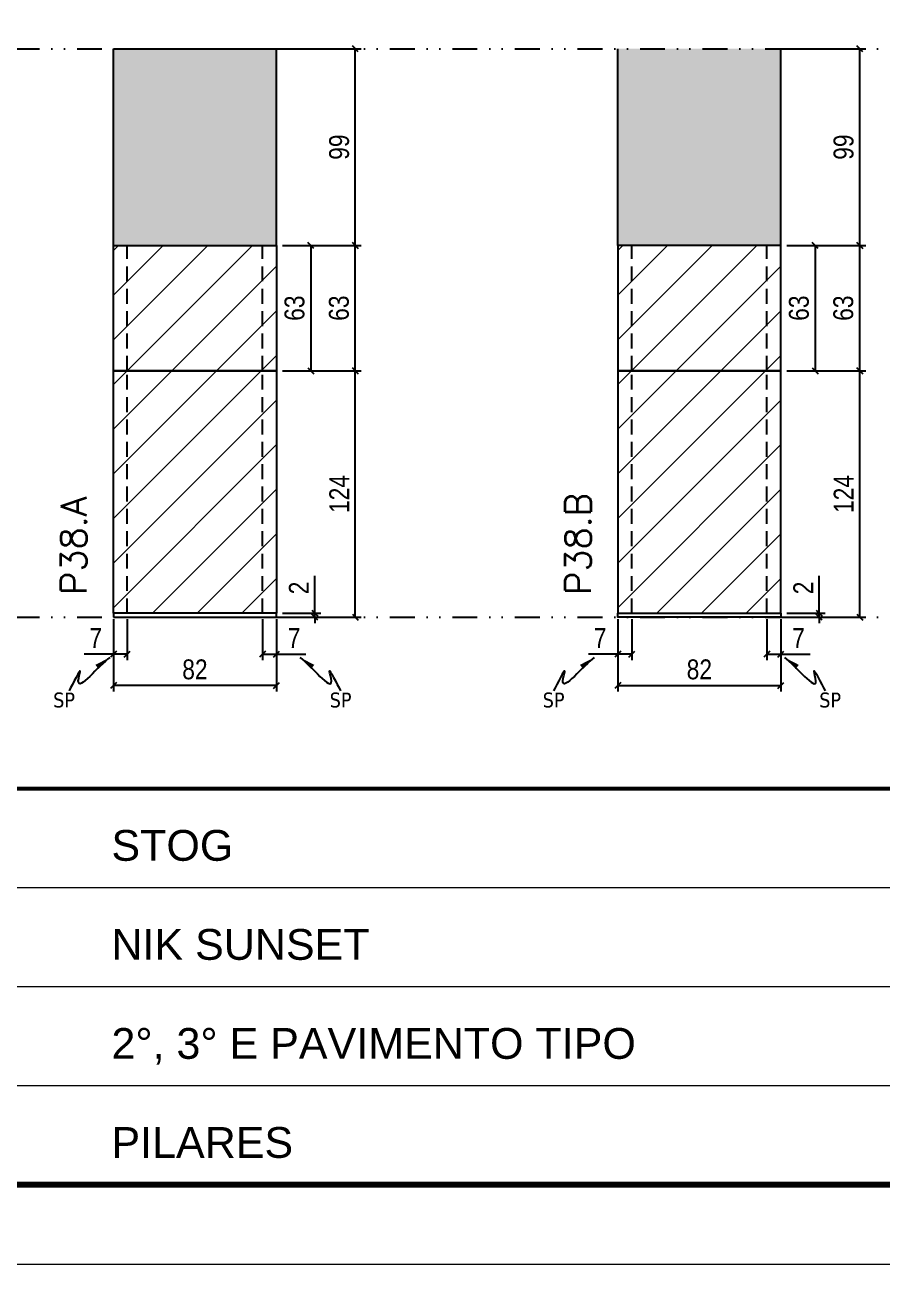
# Model space of a CAD drawing. Extents: x 808 to 7089, y -98 to 17032.
# Drawn here: x 1463 to 1894, y 1051 to 1674 of the extents above; entities that cross this region are included whole.
import ezdxf

# ---------------------------------------------------------------- set-up
doc = ezdxf.new("R2010")
doc.units = 0
for name, pattern in [('CONTINUO', [0]), ('DASHED', [0.75, 0.5, -0.25]), ('DIVIDE2', [0.625, 0.25, -0.125, 0, -0.125, 0, -0.125]), ('HIDDEN', [0.375, 0.25, -0.125])]:
    doc.linetypes.add(name, pattern=pattern)
for name, color, linetype in [('COTA', 241, 'Continuous'), ('Nível', 160, 'Continuous'), ('Painéis', 200, 'Continuous'), ('Sarrafo de Pressão', 42, 'HIDDEN'), ('texto', 7, 'Continuous')]:
    doc.layers.add(name, color=color, linetype=linetype)
for name, color, linetype, lineweight in [('Folhas', 255, 'Continuous', 9), ('REAPROVEITAMENTO', 251, 'Continuous', 9), ('SARRAFO DE PRESSAO', 251, 'DASHED', 9), ('Texto Seção', 7, 'Continuous', 15)]:
    doc.layers.add(name, color=color, linetype=linetype, lineweight=lineweight)
doc.styles.add('ARIAL', font='arial.ttf')
doc.styles.add('COTA TECNICA', font='techl___.ttf', dxfattribs={"height": 10})
doc.styles.add('COTA TECNICA-50', font='techl___.ttf', dxfattribs={"height": 10})
doc.styles.add('REGUA-120', font='ROMANS.shx', dxfattribs={"height": 15})
doc.styles.get("Standard").update_dxf_attribs({"font": 'arial.ttf'})
doc.dimstyles.new('COTA PAINEL-50', dxfattribs={"dimtxt": 10, "dimasz": 3, "dimexe": 3, "dimexo": 3, "dimgap": 3, "dimtad": 1, "dimdec": 1, "dimzin": 12, "dimdsep": 46, "dimtxsty": 'COTA TECNICA-50', "dimblk1": 'OBLIQUE', "dimblk2": 'OBLIQUE', "dimsah": 1, "dimcen": 0.9, "dimclrd": 4, "dimclre": 4, "dimclrt": 240, "dimadec": 1, "dimazin": 3, "dimtfac": 1, "dimtdec": 1, "dimtmove": 0, "dimatfit": 3, "dimfxl": 1, "dimtolj": 1, "dimtzin": 12, "dimarcsym": 0})
doc.dimstyles.new('PAINEL', dxfattribs={"dimtxt": 10, "dimasz": 3, "dimexe": 3, "dimexo": 3, "dimgap": 3, "dimtad": 1, "dimdec": 1, "dimzin": 12, "dimdsep": 46, "dimtxsty": 'COTA TECNICA', "dimblk1": 'OBLIQUE', "dimblk2": 'OBLIQUE', "dimsah": 1, "dimcen": 0.9, "dimclrd": 4, "dimclre": 4, "dimclrt": 240, "dimadec": 1, "dimazin": 3, "dimtfac": 1, "dimtdec": 1, "dimtmove": 0, "dimatfit": 3, "dimfxl": 1, "dimtolj": 1, "dimtzin": 12, "dimarcsym": 0})
doc.dimstyles.get("Standard").update_dxf_attribs({"dimtxt": 0.18, "dimasz": 0.18, "dimexe": 0.18, "dimexo": 0.0625, "dimgap": 0.09, "dimtad": 0, "dimtih": 1, "dimtoh": 1, "dimdec": 4, "dimzin": 0, "dimdsep": 46, "dimtxsty": 'Standard', "dimcen": 0.09, "dimadec": 0, "dimazin": 0, "dimtfac": 1, "dimtdec": 4, "dimtofl": 0, "dimtmove": 0, "dimatfit": 3, "dimfxl": 1, "dimtolj": 1, "dimtzin": 0, "dimarcsym": 0})

# ---------------------------------------------------------------- blocks, each defined once
blk = doc.blocks.new('9999999999')
at = {"color": 30, "linetype": 'CONTINUO'}
for p, q in [((98564.56, 34379.64), (99583.98, 34379.64)), ((98564.56, 34329.83), (99487.98, 34329.83)), ((98564.56, 34280.02), (99487.98, 34280.02))]:
    blk.add_line(p, q, dxfattribs=at)
at = {"color": 30, "linetype": 'CONTINUO', "const_width": 2}
blk.add_lwpolyline([(99583.98, 34230.21), (99583.98, 34414.45, 0.414214), (99568.98, 34429.45), (98228.98, 34429.45, 0.414214), (98213.98, 34414.45), (98213.98, 34245.21, 0.414214), (98228.98, 34230.21), (99583.98, 34230.21)], format="xyb", dxfattribs=at)
at = {"layer": 'Folhas'}
blk.add_lwpolyline([(98138.98, 34190.21), (99623.98, 34190.21), (99623.98, 35240.21), (98138.98, 35240.21)], close=True, dxfattribs=at)
at = {"layer": 'Folhas', "color": 30, "const_width": 3}
blk.add_lwpolyline([(98213.98, 34230.21), (99583.98, 34230.21), (99583.98, 35200.21), (98213.98, 35200.21)], close=True, dxfattribs=at)
at = {"color": 7, "linetype": 'Continuous', "ltscale": 5, "style": 'ARIAL'}
for s, height, p in [('STOG', 15.483, (98837.68, 34393.13)), ('NIK SUNSET', 15.483, (98837.68, 34343.32)), ('2°, 3° E PAVIMENTO TIPO', 15.4829, (98837.68, 34293.51)), ('PILARES', 15.483, (98837.68, 34243.7))]:
    blk.add_text(s, height=height, dxfattribs=at).set_placement(p)
blk = doc.blocks.new('_Oblique')
at = {"color": 0, "linetype": 'ByBlock', "lineweight": -2}
blk.add_line((-0.5, -0.5), (0.5, 0.5), dxfattribs=at)
blk = doc.blocks.new('*D97')
at = {"layer": 'COTA', "color": 4, "lineweight": -2, "transparency": 16777216}
for p, q in [((1507.84, 1375.41), (1507.84, 1339.05)), ((1589.84, 1375.41), (1589.84, 1339.05)), ((1589.84, 1342.05), (1507.84, 1342.05))]:
    blk.add_line(p, q, dxfattribs=at)
at = {"layer": 'Defpoints', "color": 0, "transparency": 16777216}
for p in [(1507.84, 1378.41), (1589.84, 1378.41), (1507.84, 1342.05)]:
    blk.add_point(p, dxfattribs=at)
at = {"layer": 'COTA', "color": 4, "lineweight": -2, "transparency": 16777216, "xscale": 3, "yscale": 3, "zscale": 3, "rotation": 180}
blk.add_blockref('_Oblique', (1507.84, 1342.05), dxfattribs=at)
at = {"layer": 'COTA', "color": 4, "lineweight": -2, "transparency": 16777216, "xscale": 3, "yscale": 3, "zscale": 3}
blk.add_blockref('_Oblique', (1589.84, 1342.05), dxfattribs=at)
at = {"layer": 'COTA', "color": 240, "transparency": 16777216, "insert": (1548.84, 1350.15), "char_height": 10, "attachment_point": 5, "style": 'COTA TECNICA'}
blk.add_mtext('\\A1;82', dxfattribs=at)
blk = doc.blocks.new('*D98')
at = {"layer": 'COTA', "color": 4, "lineweight": -2, "transparency": 16777216}
for p, q in [((1582.84, 1375.41), (1582.84, 1354.9)), ((1589.84, 1373.41), (1589.84, 1354.9)), ((1582.84, 1357.9), (1589.84, 1357.9)), ((1589.84, 1357.9), (1604.57, 1357.9))]:
    blk.add_line(p, q, dxfattribs=at)
at = {"layer": 'Defpoints', "color": 0, "transparency": 16777216}
for p in [(1582.84, 1378.41), (1589.84, 1376.41), (1589.84, 1357.9)]:
    blk.add_point(p, dxfattribs=at)
at = {"layer": 'COTA', "color": 4, "lineweight": -2, "transparency": 16777216, "xscale": 3, "yscale": 3, "zscale": 3, "rotation": 180}
blk.add_blockref('_Oblique', (1582.84, 1357.9), dxfattribs=at)
at = {"layer": 'COTA', "color": 4, "lineweight": -2, "transparency": 16777216, "xscale": 3, "yscale": 3, "zscale": 3}
blk.add_blockref('_Oblique', (1589.84, 1357.9), dxfattribs=at)
at = {"layer": 'COTA', "color": 240, "transparency": 16777216, "insert": (1598.7, 1365.98), "char_height": 10, "attachment_point": 5, "style": 'COTA TECNICA-50'}
blk.add_mtext('\\A1;7', dxfattribs=at)
blk = doc.blocks.new('*D99')
at = {"layer": 'COTA', "color": 4, "lineweight": -2, "transparency": 16777216}
for p, q in [((1507.84, 1373.41), (1507.84, 1354.9)), ((1514.84, 1375.41), (1514.84, 1354.9)), ((1507.84, 1357.9), (1493.1, 1357.9)), ((1514.84, 1357.9), (1507.84, 1357.9))]:
    blk.add_line(p, q, dxfattribs=at)
at = {"layer": 'Defpoints', "color": 0, "transparency": 16777216}
for p in [(1514.84, 1378.41), (1507.84, 1376.41), (1507.84, 1357.9)]:
    blk.add_point(p, dxfattribs=at)
at = {"layer": 'COTA', "color": 4, "lineweight": -2, "transparency": 16777216, "xscale": 3, "yscale": 3, "zscale": 3, "rotation": 180}
blk.add_blockref('_Oblique', (1507.84, 1357.9), dxfattribs=at)
at = {"layer": 'COTA', "color": 4, "lineweight": -2, "transparency": 16777216, "xscale": 3, "yscale": 3, "zscale": 3}
blk.add_blockref('_Oblique', (1514.84, 1357.9), dxfattribs=at)
at = {"layer": 'COTA', "color": 240, "transparency": 16777216, "insert": (1498.97, 1365.98), "char_height": 10, "attachment_point": 5, "style": 'COTA TECNICA-50'}
blk.add_mtext('\\A1;7', dxfattribs=at)
blk = doc.blocks.new('*D100')
at = {"layer": 'COTA', "color": 4, "linetype": 'ByBlock', "lineweight": -2, "transparency": 16777216}
for p, q in [((1592.84, 1500.41), (1632.48, 1500.41)), ((1629.48, 1376.41), (1629.48, 1500.41)), ((1592.84, 1376.41), (1632.48, 1376.41))]:
    blk.add_line(p, q, dxfattribs=at)
at = {"layer": 'Defpoints', "color": 0, "linetype": 'ByBlock', "transparency": 16777216}
for p in [(1589.84, 1500.41), (1629.48, 1500.41), (1589.84, 1376.41)]:
    blk.add_point(p, dxfattribs=at)
at = {"layer": 'COTA', "color": 4, "linetype": 'ByBlock', "lineweight": -2, "transparency": 16777216, "xscale": 3, "yscale": 3, "zscale": 3}
for p, rotation in [((1629.48, 1500.41), 90), ((1629.48, 1376.41), 270)]:
    blk.add_blockref('_Oblique', p, dxfattribs=dict(at, rotation=rotation))
at = {"layer": 'COTA', "color": 240, "linetype": 'ByBlock', "transparency": 16777216, "insert": (1621.4, 1438.41), "char_height": 10, "attachment_point": 5, "rotation": 90, "style": 'COTA TECNICA'}
blk.add_mtext('\\A1;124', dxfattribs=at)
blk = doc.blocks.new('*D101')
at = {"layer": 'COTA', "color": 4, "lineweight": -2, "transparency": 16777216}
for p, q in [((1609.09, 1378.41), (1609.09, 1397.22)), ((1592.84, 1378.41), (1612.09, 1378.41)), ((1609.09, 1376.41), (1609.09, 1378.41)), ((1592.84, 1376.41), (1612.09, 1376.41)), ((1609.09, 1376.41), (1609.09, 1373.41))]:
    blk.add_line(p, q, dxfattribs=at)
at = {"layer": 'Defpoints', "color": 0, "transparency": 16777216}
for p in [(1589.84, 1378.41), (1589.84, 1376.41), (1609.09, 1376.41)]:
    blk.add_point(p, dxfattribs=at)
at = {"layer": 'COTA', "color": 4, "lineweight": -2, "transparency": 16777216, "xscale": 3, "yscale": 3, "zscale": 3}
for p, rotation in [((1609.09, 1378.41), 270), ((1609.09, 1376.41), 90)]:
    blk.add_blockref('_Oblique', p, dxfattribs=dict(at, rotation=rotation))
at = {"layer": 'COTA', "color": 240, "transparency": 16777216, "insert": (1601.09, 1391.16), "char_height": 10, "attachment_point": 5, "rotation": 90, "style": 'COTA TECNICA-50'}
blk.add_mtext('\\A1;2', dxfattribs=at)
blk = doc.blocks.new('*D102')
at = {"layer": 'COTA', "color": 4, "linetype": 'ByBlock', "lineweight": -2, "transparency": 16777216}
for p, q in [((1592.84, 1500.41), (1632.48, 1500.41)), ((1629.48, 1376.41), (1629.48, 1500.41)), ((1592.84, 1376.41), (1632.48, 1376.41))]:
    blk.add_line(p, q, dxfattribs=at)
at = {"layer": 'Defpoints', "color": 0, "linetype": 'ByBlock', "transparency": 16777216}
for p in [(1589.84, 1500.41), (1629.48, 1500.41), (1589.84, 1376.41)]:
    blk.add_point(p, dxfattribs=at)
at = {"layer": 'COTA', "color": 4, "linetype": 'ByBlock', "lineweight": -2, "transparency": 16777216, "xscale": 3, "yscale": 3, "zscale": 3}
for p, rotation in [((1629.48, 1500.41), 90), ((1629.48, 1376.41), 270)]:
    blk.add_blockref('_Oblique', p, dxfattribs=dict(at, rotation=rotation))
at = {"layer": 'COTA', "color": 240, "linetype": 'ByBlock', "transparency": 16777216, "insert": (1621.4, 1438.41), "char_height": 10, "attachment_point": 5, "rotation": 90, "style": 'COTA TECNICA'}
blk.add_mtext('\\A1;124', dxfattribs=at)
blk = doc.blocks.new('*D103')
at = {"layer": 'COTA', "color": 4, "lineweight": -2, "transparency": 16777216}
for p, q in [((1592.84, 1563.41), (1632.48, 1563.41)), ((1629.48, 1500.41), (1629.48, 1563.41)), ((1592.84, 1500.41), (1632.48, 1500.41))]:
    blk.add_line(p, q, dxfattribs=at)
at = {"layer": 'Defpoints', "color": 0, "transparency": 16777216}
for p in [(1589.84, 1563.41), (1629.48, 1563.41), (1589.84, 1500.41)]:
    blk.add_point(p, dxfattribs=at)
at = {"layer": 'COTA', "color": 4, "lineweight": -2, "transparency": 16777216, "xscale": 3, "yscale": 3, "zscale": 3}
for p, rotation in [((1629.48, 1563.41), 90), ((1629.48, 1500.41), 270)]:
    blk.add_blockref('_Oblique', p, dxfattribs=dict(at, rotation=rotation))
at = {"layer": 'COTA', "color": 240, "transparency": 16777216, "insert": (1621.26, 1531.91), "char_height": 10, "attachment_point": 5, "rotation": 90, "style": 'COTA TECNICA-50'}
blk.add_mtext('\\A1;63', dxfattribs=at)
blk = doc.blocks.new('*D104')
at = {"layer": 'COTA', "color": 4, "lineweight": -2, "transparency": 16777216}
for p, q in [((1761.43, 1375.41), (1761.43, 1339.05)), ((1843.43, 1375.41), (1843.43, 1339.05)), ((1761.43, 1342.05), (1843.43, 1342.05))]:
    blk.add_line(p, q, dxfattribs=at)
at = {"layer": 'Defpoints', "color": 0, "transparency": 16777216}
for p in [(1761.43, 1378.41), (1843.43, 1378.41), (1843.43, 1342.05)]:
    blk.add_point(p, dxfattribs=at)
at = {"layer": 'COTA', "color": 4, "lineweight": -2, "transparency": 16777216, "xscale": 3, "yscale": 3, "zscale": 3, "rotation": 180}
blk.add_blockref('_Oblique', (1761.43, 1342.05), dxfattribs=at)
at = {"layer": 'COTA', "color": 4, "lineweight": -2, "transparency": 16777216, "xscale": 3, "yscale": 3, "zscale": 3}
blk.add_blockref('_Oblique', (1843.43, 1342.05), dxfattribs=at)
at = {"layer": 'COTA', "color": 240, "transparency": 16777216, "insert": (1802.43, 1350.15), "char_height": 10, "attachment_point": 5, "style": 'COTA TECNICA'}
blk.add_mtext('\\A1;82', dxfattribs=at)
blk = doc.blocks.new('*D105')
at = {"layer": 'COTA', "color": 4, "lineweight": -2, "transparency": 16777216}
for p, q in [((1761.43, 1373.41), (1761.43, 1354.9)), ((1768.43, 1375.41), (1768.43, 1354.9)), ((1761.43, 1357.9), (1746.69, 1357.9)), ((1768.43, 1357.9), (1761.43, 1357.9))]:
    blk.add_line(p, q, dxfattribs=at)
at = {"layer": 'Defpoints', "color": 0, "transparency": 16777216}
for p in [(1768.43, 1378.41), (1761.43, 1376.41), (1761.43, 1357.9)]:
    blk.add_point(p, dxfattribs=at)
at = {"layer": 'COTA', "color": 4, "lineweight": -2, "transparency": 16777216, "xscale": 3, "yscale": 3, "zscale": 3, "rotation": 180}
blk.add_blockref('_Oblique', (1761.43, 1357.9), dxfattribs=at)
at = {"layer": 'COTA', "color": 4, "lineweight": -2, "transparency": 16777216, "xscale": 3, "yscale": 3, "zscale": 3}
blk.add_blockref('_Oblique', (1768.43, 1357.9), dxfattribs=at)
at = {"layer": 'COTA', "color": 240, "transparency": 16777216, "insert": (1752.56, 1365.98), "char_height": 10, "attachment_point": 5, "style": 'COTA TECNICA-50'}
blk.add_mtext('\\A1;7', dxfattribs=at)
blk = doc.blocks.new('*D106')
at = {"layer": 'COTA', "color": 4, "lineweight": -2, "transparency": 16777216}
for p, q in [((1836.43, 1375.41), (1836.43, 1354.9)), ((1843.43, 1373.41), (1843.43, 1354.9)), ((1836.43, 1357.9), (1843.43, 1357.9)), ((1843.43, 1357.9), (1858.16, 1357.9))]:
    blk.add_line(p, q, dxfattribs=at)
at = {"layer": 'Defpoints', "color": 0, "transparency": 16777216}
for p in [(1836.43, 1378.41), (1843.43, 1376.41), (1843.43, 1357.9)]:
    blk.add_point(p, dxfattribs=at)
at = {"layer": 'COTA', "color": 4, "lineweight": -2, "transparency": 16777216, "xscale": 3, "yscale": 3, "zscale": 3, "rotation": 180}
blk.add_blockref('_Oblique', (1836.43, 1357.9), dxfattribs=at)
at = {"layer": 'COTA', "color": 4, "lineweight": -2, "transparency": 16777216, "xscale": 3, "yscale": 3, "zscale": 3}
blk.add_blockref('_Oblique', (1843.43, 1357.9), dxfattribs=at)
at = {"layer": 'COTA', "color": 240, "transparency": 16777216, "insert": (1852.29, 1365.98), "char_height": 10, "attachment_point": 5, "style": 'COTA TECNICA-50'}
blk.add_mtext('\\A1;7', dxfattribs=at)
blk = doc.blocks.new('*D12')
at = {"layer": 'COTA', "color": 4, "linetype": 'ByBlock', "lineweight": -2, "transparency": 16777216}
for p, q in [((1846.43, 1500.41), (1886.07, 1500.41)), ((1883.07, 1376.41), (1883.07, 1500.41)), ((1846.43, 1376.41), (1886.07, 1376.41))]:
    blk.add_line(p, q, dxfattribs=at)
at = {"layer": 'Defpoints', "color": 0, "linetype": 'ByBlock', "transparency": 16777216}
for p in [(1843.43, 1500.41), (1883.07, 1500.41), (1843.43, 1376.41)]:
    blk.add_point(p, dxfattribs=at)
at = {"layer": 'COTA', "color": 4, "linetype": 'ByBlock', "lineweight": -2, "transparency": 16777216, "xscale": 3, "yscale": 3, "zscale": 3}
for p, rotation in [((1883.07, 1500.41), 90), ((1883.07, 1376.41), 270)]:
    blk.add_blockref('_Oblique', p, dxfattribs=dict(at, rotation=rotation))
at = {"layer": 'COTA', "color": 240, "linetype": 'ByBlock', "transparency": 16777216, "insert": (1874.99, 1438.41), "char_height": 10, "attachment_point": 5, "rotation": 90, "style": 'COTA TECNICA'}
blk.add_mtext('\\A1;124', dxfattribs=at)
blk = doc.blocks.new('*D13')
at = {"layer": 'COTA', "color": 4, "lineweight": -2, "transparency": 16777216}
for p, q in [((1862.68, 1378.41), (1862.68, 1397.22)), ((1846.43, 1378.41), (1865.68, 1378.41)), ((1862.68, 1376.41), (1862.68, 1378.41)), ((1846.43, 1376.41), (1865.68, 1376.41)), ((1862.68, 1376.41), (1862.68, 1373.41))]:
    blk.add_line(p, q, dxfattribs=at)
at = {"layer": 'Defpoints', "color": 0, "transparency": 16777216}
for p in [(1843.43, 1378.41), (1843.43, 1376.41), (1862.68, 1376.41)]:
    blk.add_point(p, dxfattribs=at)
at = {"layer": 'COTA', "color": 4, "lineweight": -2, "transparency": 16777216, "xscale": 3, "yscale": 3, "zscale": 3}
for p, rotation in [((1862.68, 1378.41), 270), ((1862.68, 1376.41), 90)]:
    blk.add_blockref('_Oblique', p, dxfattribs=dict(at, rotation=rotation))
at = {"layer": 'COTA', "color": 240, "transparency": 16777216, "insert": (1854.68, 1391.16), "char_height": 10, "attachment_point": 5, "rotation": 90, "style": 'COTA TECNICA-50'}
blk.add_mtext('\\A1;2', dxfattribs=at)
blk = doc.blocks.new('*D14')
at = {"layer": 'COTA', "color": 4, "linetype": 'ByBlock', "lineweight": -2, "transparency": 16777216}
for p, q in [((1846.43, 1500.41), (1886.07, 1500.41)), ((1883.07, 1376.41), (1883.07, 1500.41)), ((1846.43, 1376.41), (1886.07, 1376.41))]:
    blk.add_line(p, q, dxfattribs=at)
at = {"layer": 'Defpoints', "color": 0, "linetype": 'ByBlock', "transparency": 16777216}
for p in [(1843.43, 1500.41), (1883.07, 1500.41), (1843.43, 1376.41)]:
    blk.add_point(p, dxfattribs=at)
at = {"layer": 'COTA', "color": 4, "linetype": 'ByBlock', "lineweight": -2, "transparency": 16777216, "xscale": 3, "yscale": 3, "zscale": 3}
for p, rotation in [((1883.07, 1500.41), 90), ((1883.07, 1376.41), 270)]:
    blk.add_blockref('_Oblique', p, dxfattribs=dict(at, rotation=rotation))
at = {"layer": 'COTA', "color": 240, "linetype": 'ByBlock', "transparency": 16777216, "insert": (1874.99, 1438.41), "char_height": 10, "attachment_point": 5, "rotation": 90, "style": 'COTA TECNICA'}
blk.add_mtext('\\A1;124', dxfattribs=at)
blk = doc.blocks.new('*D15')
at = {"layer": 'COTA', "color": 4, "lineweight": -2, "transparency": 16777216}
for p, q in [((1846.43, 1563.41), (1886.07, 1563.41)), ((1883.07, 1500.41), (1883.07, 1563.41)), ((1846.43, 1500.41), (1886.07, 1500.41))]:
    blk.add_line(p, q, dxfattribs=at)
at = {"layer": 'Defpoints', "color": 0, "transparency": 16777216}
for p in [(1843.43, 1563.41), (1883.07, 1563.41), (1843.43, 1500.41)]:
    blk.add_point(p, dxfattribs=at)
at = {"layer": 'COTA', "color": 4, "lineweight": -2, "transparency": 16777216, "xscale": 3, "yscale": 3, "zscale": 3}
for p, rotation in [((1883.07, 1563.41), 90), ((1883.07, 1500.41), 270)]:
    blk.add_blockref('_Oblique', p, dxfattribs=dict(at, rotation=rotation))
at = {"layer": 'COTA', "color": 240, "transparency": 16777216, "insert": (1874.85, 1531.91), "char_height": 10, "attachment_point": 5, "rotation": 90, "style": 'COTA TECNICA-50'}
blk.add_mtext('\\A1;63', dxfattribs=at)
blk = doc.blocks.new('*D16')
at = {"layer": 'COTA', "color": 4, "lineweight": -2, "transparency": 16777216}
for p, q in [((1592.84, 1662.41), (1632.48, 1662.41)), ((1629.48, 1563.41), (1629.48, 1662.41)), ((1592.84, 1563.41), (1632.48, 1563.41))]:
    blk.add_line(p, q, dxfattribs=at)
at = {"layer": 'Defpoints', "color": 0, "transparency": 16777216}
for p in [(1589.84, 1662.41), (1629.48, 1662.41), (1589.84, 1563.41)]:
    blk.add_point(p, dxfattribs=at)
at = {"layer": 'COTA', "color": 4, "lineweight": -2, "transparency": 16777216, "xscale": 3, "yscale": 3, "zscale": 3}
for p, rotation in [((1629.48, 1662.41), 90), ((1629.48, 1563.41), 270)]:
    blk.add_blockref('_Oblique', p, dxfattribs=dict(at, rotation=rotation))
at = {"layer": 'COTA', "color": 240, "transparency": 16777216, "insert": (1621.39, 1612.91), "char_height": 10, "attachment_point": 5, "rotation": 90, "style": 'COTA TECNICA-50'}
blk.add_mtext('\\A1;99', dxfattribs=at)
blk = doc.blocks.new('*D1554')
at = {"layer": 'COTA', "color": 4, "lineweight": -2, "transparency": 16777216}
for p, q in [((1592.84, 1563.41), (1610.15, 1563.41)), ((1607.15, 1563.41), (1607.15, 1500.41)), ((1592.84, 1500.41), (1610.15, 1500.41))]:
    blk.add_line(p, q, dxfattribs=at)
at = {"layer": 'Defpoints', "color": 0, "transparency": 16777216}
for p in [(1589.84, 1563.41), (1589.84, 1500.41), (1607.15, 1500.41)]:
    blk.add_point(p, dxfattribs=at)
at = {"layer": 'COTA', "color": 4, "lineweight": -2, "transparency": 16777216, "xscale": 3, "yscale": 3, "zscale": 3}
for p, rotation in [((1607.15, 1563.41), 90), ((1607.15, 1500.41), 270)]:
    blk.add_blockref('_Oblique', p, dxfattribs=dict(at, rotation=rotation))
at = {"layer": 'COTA', "color": 240, "transparency": 16777216, "insert": (1598.93, 1531.91), "char_height": 10, "attachment_point": 5, "rotation": 90, "style": 'COTA TECNICA'}
blk.add_mtext('\\A1;63', dxfattribs=at)
blk = doc.blocks.new('*D19')
at = {"layer": 'COTA', "color": 4, "lineweight": -2, "transparency": 16777216}
for p, q in [((1846.43, 1563.41), (1863.74, 1563.41)), ((1860.74, 1563.41), (1860.74, 1500.41)), ((1846.43, 1500.41), (1863.74, 1500.41))]:
    blk.add_line(p, q, dxfattribs=at)
at = {"layer": 'Defpoints', "color": 0, "transparency": 16777216}
for p in [(1843.43, 1563.41), (1843.43, 1500.41), (1860.74, 1500.41)]:
    blk.add_point(p, dxfattribs=at)
at = {"layer": 'COTA', "color": 4, "lineweight": -2, "transparency": 16777216, "xscale": 3, "yscale": 3, "zscale": 3}
for p, rotation in [((1860.74, 1563.41), 90), ((1860.74, 1500.41), 270)]:
    blk.add_blockref('_Oblique', p, dxfattribs=dict(at, rotation=rotation))
at = {"layer": 'COTA', "color": 240, "transparency": 16777216, "insert": (1852.52, 1531.91), "char_height": 10, "attachment_point": 5, "rotation": 90, "style": 'COTA TECNICA'}
blk.add_mtext('\\A1;63', dxfattribs=at)
blk = doc.blocks.new('*D21')
at = {"layer": 'COTA', "color": 4, "lineweight": -2, "transparency": 16777216}
for p, q in [((1846.43, 1662.41), (1886.07, 1662.41)), ((1883.07, 1563.41), (1883.07, 1662.41)), ((1846.43, 1563.41), (1886.07, 1563.41))]:
    blk.add_line(p, q, dxfattribs=at)
at = {"layer": 'Defpoints', "color": 0, "transparency": 16777216}
for p in [(1843.43, 1662.41), (1883.07, 1662.41), (1843.43, 1563.41)]:
    blk.add_point(p, dxfattribs=at)
at = {"layer": 'COTA', "color": 4, "lineweight": -2, "transparency": 16777216, "xscale": 3, "yscale": 3, "zscale": 3}
for p, rotation in [((1883.07, 1662.41), 90), ((1883.07, 1563.41), 270)]:
    blk.add_blockref('_Oblique', p, dxfattribs=dict(at, rotation=rotation))
at = {"layer": 'COTA', "color": 240, "transparency": 16777216, "insert": (1874.98, 1612.91), "char_height": 10, "attachment_point": 5, "rotation": 90, "style": 'COTA TECNICA-50'}
blk.add_mtext('\\A1;99', dxfattribs=at)

msp = doc.modelspace()

# ---------------------------------------------------------------- hatches: boundary and pattern name
at = {"layer": 'COTA', "linetype": 'ByBlock'}
h = msp.add_hatch(dxfattribs=at)
h.set_pattern_fill('AR-CONC', color=256, scale=0.03)
h.set_pattern_definition([(50, (-7274.9173, -2449.5778), (5.46554, -0.4781726), [0.5715, -6.2865]), (355, (-7274.917, -2449.578), (-1.0573026, 5.7317054), [0.4572, -5.0292175]), (100.451445, (-7274.462, -2449.6176), (4.4082374, 5.2535326), [0.4857003, -5.3427073]), (46.1842, (-7274.917, -2448.054), (8.132371, -1.26127), [0.85725, -9.42975]), (96.63556, (-7274.2396, -2448.159), (7.122124, 7.422784), [0.728551, -8.014068]), (351.18415, (-7274.917, -2448.054), (7.122124, 7.422784), [0.685799, -7.543792]), (21, (-7274.1553, -2448.4348), (4.5484317, -3.067956), [0.5715, -6.2865]), (326, (-7274.155, -2448.435), (1.854061, 5.525639), [0.4572, -5.0292]), (71.451445, (-7273.776, -2448.6904), (6.4024926, 2.457683), [0.4857003, -5.342698]), (37.5, (-7274.9173, -2449.5778), (0.0926581, 2.53665117), [0, -4.96824, 0, -5.1054, 0, -5.04825]), (7.5, (-7274.9173, -2449.5778), (2.0045899, 3.00541724), [0, -2.91084, 0, -4.85394, 0, -1.92405]), (327.5, (-7276.6165, -2449.5778), (4.06771786, -0.1718623), [0, -1.905, 0, -5.9436, 0, -7.8867]), (317.5, (-7277.3785, -2449.5778), (4.4438754, 0.7627947), [0, -2.4765, 0, -3.94716, 0, -5.6007])])
h.paths.add_polyline_path([(1589.84, 1662.41), (1589.84, 1563.41), (1507.84, 1563.41), (1507.84, 1662.41)])
h = msp.add_hatch(dxfattribs=at)
h.set_pattern_fill('AR-CONC', color=256, scale=0.03)
h.set_pattern_definition([(50, (-7021.3274, -2449.5778), (5.46554, -0.4781726), [0.5715, -6.2865]), (355, (-7021.3274, -2449.578), (-1.0573026, 5.7317054), [0.4572, -5.0292175]), (100.451445, (-7020.872, -2449.6176), (4.4082374, 5.2535326), [0.4857003, -5.3427073]), (46.1842, (-7021.3274, -2448.054), (8.132371, -1.26127), [0.85725, -9.42975]), (96.63556, (-7020.65, -2448.159), (7.122124, 7.422784), [0.728551, -8.014068]), (351.18415, (-7021.327, -2448.054), (7.122124, 7.422784), [0.685799, -7.543792]), (21, (-7020.5654, -2448.4348), (4.5484317, -3.067956), [0.5715, -6.2865]), (326, (-7020.5654, -2448.435), (1.854061, 5.525639), [0.4572, -5.0292]), (71.451445, (-7020.1863, -2448.6904), (6.4024926, 2.457683), [0.4857003, -5.342698]), (37.5, (-7021.3274, -2449.5778), (0.0926581, 2.53665117), [0, -4.96824, 0, -5.1054, 0, -5.04825]), (7.5, (-7021.3274, -2449.5778), (2.0045899, 3.00541724), [0, -2.91084, 0, -4.85394, 0, -1.92405]), (327.5, (-7023.0266, -2449.5778), (4.06771786, -0.1718623), [0, -1.905, 0, -5.9436, 0, -7.8867]), (317.5, (-7023.7886, -2449.5778), (4.4438754, 0.7627947), [0, -2.4765, 0, -3.94716, 0, -5.6007])])
h.paths.add_polyline_path([(1843.43, 1662.41), (1843.43, 1563.41), (1761.43, 1563.41), (1761.43, 1662.41)])
at = {"layer": 'REAPROVEITAMENTO', "linetype": 'ByBlock'}
h = msp.add_hatch(dxfattribs=at)
h.set_pattern_fill('ANSI31', color=256, scale=5, style=2)
h.set_pattern_definition([(45, (-2078.34, -7637.989), (-11.22532, 11.22532), [])])
h.paths.add_polyline_path([(1589.84, 1563.41), (1507.84, 1563.41), (1507.84, 1378.41), (1589.84, 1378.41)])
h = msp.add_hatch(dxfattribs=at)
h.set_pattern_fill('ANSI31', color=256, scale=5, style=2)
h.set_pattern_definition([(45, (-1824.75, -7637.989), (-11.22532, 11.22532), [])])
h.paths.add_polyline_path([(1843.43, 1563.41), (1761.43, 1563.41), (1761.43, 1378.41), (1843.43, 1378.41)])

# ---------------------------------------------------------------- linework, layer by layer
at = {"layer": 'COTA', "linetype": 'ByBlock'}
for p, q in [((1507.84, 1563.41), (1507.84, 1662.41)), ((1507.84, 1662.41), (1589.84, 1662.41)), ((1589.84, 1563.41), (1589.84, 1662.41)), ((1761.43, 1563.41), (1761.43, 1662.41)), ((1843.43, 1563.41), (1843.43, 1662.41))]:
    msp.add_line(p, q, dxfattribs=at)
at = {"layer": 'Nível', "color": 4, "linetype": 'DIVIDE2', "ltscale": 50}
for p, q in [((1332.33, 1662.41), (2253.17, 1662.41)), ((1332.33, 1376.41), (2253.17, 1376.41))]:
    msp.add_line(p, q, dxfattribs=at)
at = {"layer": 'Painéis'}
for points in [[(1507.84, 1563.41), (1589.84, 1563.41), (1589.84, 1500.41), (1507.84, 1500.41)], [(1843.43, 1563.41), (1761.43, 1563.41), (1761.43, 1500.41), (1843.43, 1500.41)], [(1507.84, 1500.41), (1589.84, 1500.41), (1589.84, 1378.41), (1507.84, 1378.41)], [(1843.43, 1500.41), (1761.43, 1500.41), (1761.43, 1378.41), (1843.43, 1378.41)], [(1507.84, 1376.41), (1589.84, 1376.41), (1589.84, 1378.41), (1507.84, 1378.41)], [(1843.43, 1376.41), (1761.43, 1376.41), (1761.43, 1378.41), (1843.43, 1378.41)]]:
    msp.add_lwpolyline(points, close=True, dxfattribs=at)
for points in [[(1507.84, 1563.41), (1589.84, 1563.41)], [(1843.43, 1563.41), (1761.43, 1563.41)]]:
    msp.add_lwpolyline(points, dxfattribs=at)
at = {"layer": 'Sarrafo de Pressão', "ltscale": 30}
for p, q in [((1514.84, 1500.41), (1514.84, 1563.41)), ((1582.84, 1500.41), (1582.84, 1563.41)), ((1768.43, 1500.41), (1768.43, 1563.41)), ((1836.43, 1500.41), (1836.43, 1563.41)), ((1514.84, 1378.41), (1514.84, 1500.41)), ((1582.84, 1378.41), (1582.84, 1500.41)), ((1768.43, 1378.41), (1768.43, 1500.41)), ((1836.43, 1378.41), (1836.43, 1500.41))]:
    msp.add_line(p, q, dxfattribs=at)

# ---------------------------------------------------------------- block references
at = {"layer": 'SARRAFO DE PRESSAO', "color": 6, "linetype": 'ByBlock'}
msp.add_blockref('9999999999', (-97330.81, -33139.2), dxfattribs=at)

# ---------------------------------------------------------------- texts
at = {"layer": 'texto', "color": 0, "char_height": 7.5, "attachment_point": 5}
for insert in [(1483.06, 1334.74), (1622.08, 1334.74), (1729.18, 1334.74), (1868.2, 1334.74)]:
    msp.add_mtext('{\\fTahoma|b0|i0|c0|p34;\\C4;SP}', dxfattribs=dict(at, insert=insert))
at = {"layer": 'Texto Seção', "char_height": 13, "width": 285.3299, "attachment_point": 7, "rotation": 90, "style": 'REGUA-120'}
for s, insert in [('P38.A', (1494.36, 1387.67)), ('P38.B', (1747.95, 1387.67))]:
    msp.add_mtext(s, dxfattribs=dict(at, insert=insert))

# ---------------------------------------------------------------- dimensions: what is measured, and where the dimension line sits
at = {"layer": 'COTA'}
for base, p1, p2, angle, dimstyle, picture, middle in [((1629.48, 1662.41), (1589.84, 1563.41), (1589.84, 1662.41), 90, 'COTA PAINEL-50', '*D16', (1621.39, 1612.91)), ((1883.07, 1662.41), (1843.43, 1563.41), (1843.43, 1662.41), 90, 'COTA PAINEL-50', '*D21', (1874.98, 1612.91)), ((1629.48, 1563.41), (1589.84, 1500.41), (1589.84, 1563.41), 90, 'COTA PAINEL-50', '*D103', (1621.26, 1531.91)), ((1607.15, 1500.41), (1589.84, 1563.41), (1589.84, 1500.41), 90, 'PAINEL', '*D1554', (1598.93, 1531.91)), ((1883.07, 1563.41), (1843.43, 1500.41), (1843.43, 1563.41), 90, 'COTA PAINEL-50', '*D15', (1874.85, 1531.91)), ((1860.74, 1500.41), (1843.43, 1563.41), (1843.43, 1500.41), 90, 'PAINEL', '*D19', (1852.52, 1531.91)), ((1507.84, 1357.9), (1514.84, 1378.41), (1507.84, 1376.41), 180, 'COTA PAINEL-50', '*D99', (1498.97, 1365.98)), ((1761.43, 1357.9), (1768.43, 1378.41), (1761.43, 1376.41), 180, 'COTA PAINEL-50', '*D105', (1752.56, 1365.98))]:
    dim = msp.add_linear_dim(base=base, p1=p1, p2=p2, angle=angle, dimstyle=dimstyle, dxfattribs=at)
    dim.commit()
    dim.dimension.update_dxf_attribs({"geometry": picture, "text_midpoint": middle})
at = {"layer": 'COTA', "linetype": 'ByBlock'}
for p1, p2, picture, middle in [((1589.84, 1376.41), (1589.84, 1500.41), '*D100', (1621.4, 1438.41)), ((1589.84, 1376.41), (1589.84, 1500.41), '*D102', (1621.4, 1438.41)), ((1843.43, 1376.41), (1843.43, 1500.41), '*D12', (1874.99, 1438.41)), ((1843.43, 1376.41), (1843.43, 1500.41), '*D14', (1874.99, 1438.41))]:
    dim = msp.add_aligned_dim(p1=p1, p2=p2, distance=-39.64, dimstyle='PAINEL', dxfattribs=at)
    dim.commit()
    dim.dimension.update_dxf_attribs({"geometry": picture, "text_midpoint": middle})
at = {"layer": 'COTA'}
for base, p1, p2, picture, middle in [((1609.09, 1376.41), (1589.84, 1378.41), (1589.84, 1376.41), '*D101', (1609.09, 1391.16)), ((1862.68, 1376.41), (1843.43, 1378.41), (1843.43, 1376.41), '*D13', (1862.68, 1391.16))]:
    dim = msp.add_linear_dim(base=base, p1=p1, p2=p2, angle=90, dimstyle='COTA PAINEL-50', dxfattribs=at)
    dim.commit()
    dim.dimension.update_dxf_attribs({"geometry": picture, "text_midpoint": middle, "dimtype": 160})
dim = msp.add_linear_dim(base=(1507.84, 1342.05), p1=(1589.84, 1378.41), p2=(1507.84, 1378.41), angle=180, dimstyle='PAINEL', override={"dimarcsym": 2}, dxfattribs=at)
dim.commit()
dim.dimension.update_dxf_attribs({"geometry": '*D97', "text_midpoint": (1548.84, 1350.15)})
for base, p1, p2, picture, middle in [((1589.84, 1357.9), (1582.84, 1378.41), (1589.84, 1376.41), '*D98', (1598.7, 1365.98)), ((1843.43, 1357.9), (1836.43, 1378.41), (1843.43, 1376.41), '*D106', (1852.29, 1365.98))]:
    dim = msp.add_linear_dim(base=base, p1=p1, p2=p2, dimstyle='COTA PAINEL-50', dxfattribs=at)
    dim.commit()
    dim.dimension.update_dxf_attribs({"geometry": picture, "text_midpoint": middle})
dim = msp.add_linear_dim(base=(1843.43, 1342.05), p1=(1761.43, 1378.41), p2=(1843.43, 1378.41), dimstyle='PAINEL', override={"dimarcsym": 2}, dxfattribs=at)
dim.commit()
dim.dimension.update_dxf_attribs({"geometry": '*D104', "text_midpoint": (1802.43, 1350.15)})

# ---------------------------------------------------------------- leaders
at = {"layer": 'COTA', "path_type": 1}
for points in [[(1506.01, 1356.23), (1490.22, 1344.4), (1491.15, 1349.21), (1485.59, 1339.42)], [(1601.66, 1356.23), (1617.45, 1344.4), (1616.52, 1349.21), (1622.08, 1339.42)], [(1749.6, 1356.23), (1733.81, 1344.4), (1734.74, 1349.21), (1729.18, 1339.42)], [(1845.25, 1356.23), (1861.04, 1344.4), (1860.11, 1349.21), (1865.67, 1339.42)]]:
    msp.add_leader(points, dimstyle='Standard', override={"dimasz": 8}, dxfattribs=at)

doc.saveas('drawing.dxf')
